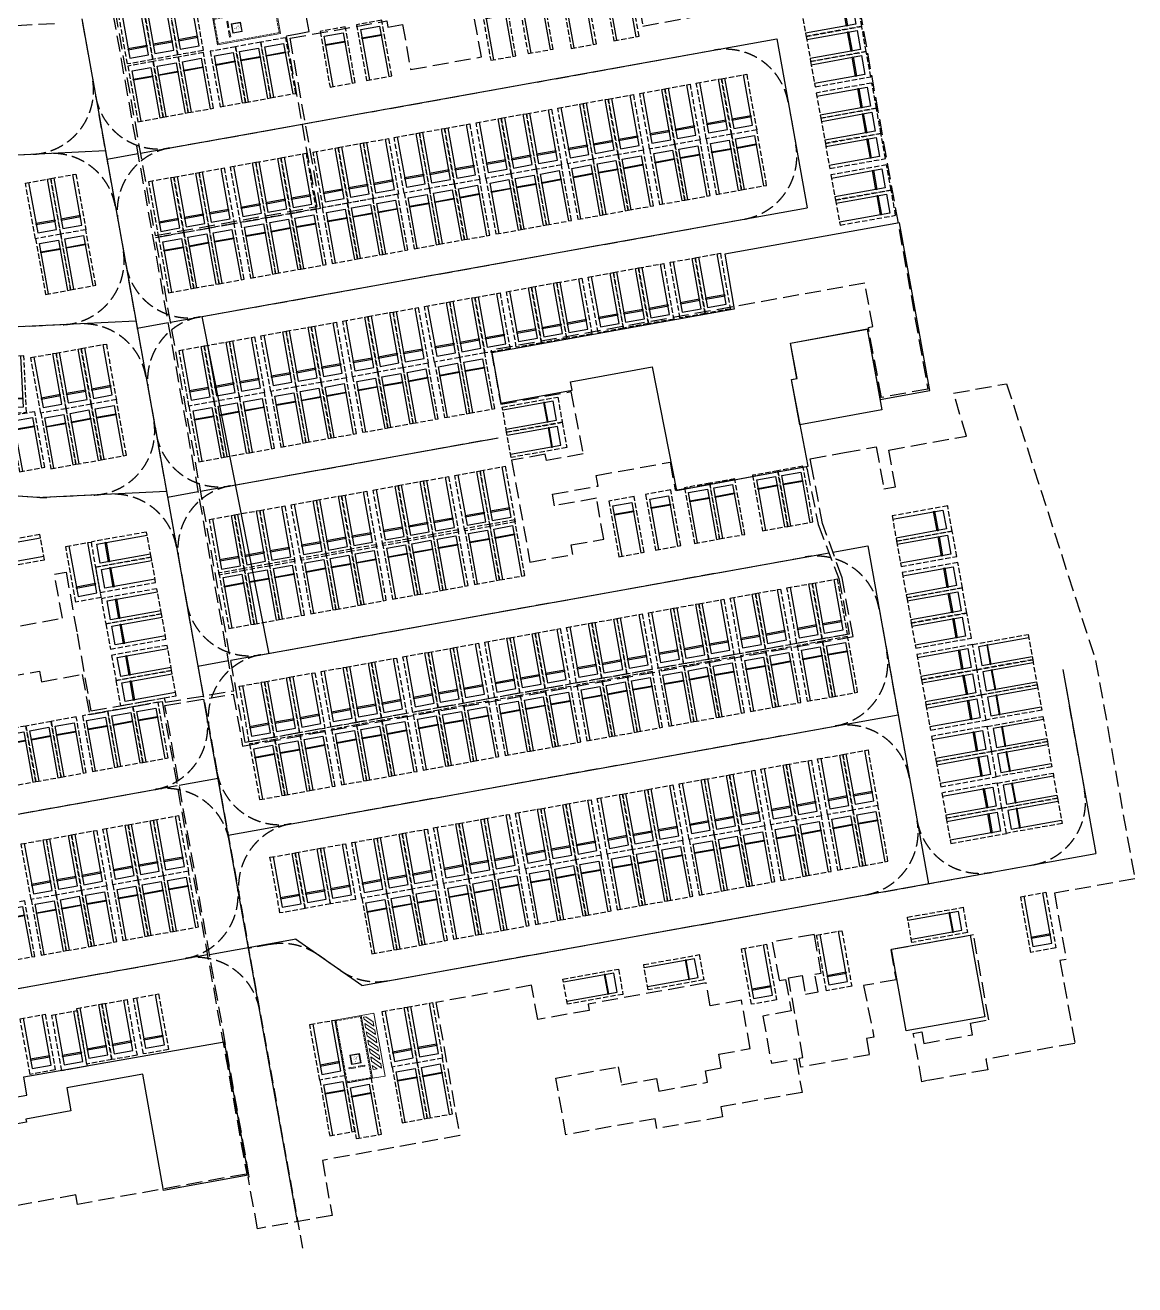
# Model space of a CAD drawing. Header units: millimetres. Extents: x -691095 to 2797013, y -349436 to 2050109.
# Drawn here: x 1393105 to 1497206, y 461328 to 579474 of the extents above; entities that cross this region are included whole.
import ezdxf

# ---------------------------------------------------------------- set-up
doc = ezdxf.new("R2010")
doc.units = ezdxf.units.MM
doc.header["$LTSCALE"] = 1000
for name, pattern in [('DASH', [0.35, 0.25, -0.1]), ('FS5E533M_A09-停车位模块A$0$__附着_A09-行车流线_SEN23M28_设计区$0$DASH', [0.35, 0.25, -0.1]), ('FS5E533M_A09-停车位模块A$0$DASH', [0.35, 0.25, -0.1])]:
    doc.linetypes.add(name, pattern=pattern)
doc.layers.add('E-LANE-CENTER', color=6, linetype='Continuous', plot=False)
doc.layers.add('E-LITE-CENTER-JOIN', color=1, linetype='Continuous', plot=False)
for name, color, linetype in [('FS5E533M_A09-停车位模块A$0$AD-SIGN', 8, 'Continuous'), ('FS5E533M_A09-停车位模块A$0$STD-PARK', 8, 'FS5E533M_A09-停车位模块A$0$__附着_A09-行车流线_SEN23M28_设计区$0$DASH'), ('房间轮廓线', 3, 'Continuous')]:
    doc.layers.add(name, color=color, linetype=linetype)
doc.layers.add('FS5E533M_A09-停车位模块A$0$AE-EQPM-CARS', color=8, linetype='Continuous', lineweight=9)

# ---------------------------------------------------------------- blocks, each defined once
blk = doc.blocks.new('FS5E533M_A09-停车位模块A$0$A$C6356253C')
at = {"layer": 'FS5E533M_A09-停车位模块A$0$STD-PARK', "linetype": 'FS5E533M_A09-停车位模块A$0$__附着_A09-行车流线_SEN23M28_设计区$0$DASH', "ltscale": 2}
for p, q in [((1200, 5300), (-1200, 5300)), ((-1200, 5300), (-1200, 0)), ((1200, 0), (1200, 5300)), ((-1200, 0), (1200, 0))]:
    blk.add_line(p, q, dxfattribs=at)
at = {"layer": 'FS5E533M_A09-停车位模块A$0$STD-PARK', "color": 8, "linetype": 'ByBlock', "ltscale": 2}
for p, q in [((-900, 500), (-900, 5300)), ((900, 5300), (900, 500)), ((-925, 1300), (-925, 1392)), ((-925, 1392), (925, 1392)), ((925, 1300), (-925, 1300)), ((925, 1392), (925, 1300)), ((900, 500), (-900, 500))]:
    blk.add_line(p, q, dxfattribs=at)
blk = doc.blocks.new('FS5E533M_A09-停车位模块A$0$无障碍车位')
at = {"layer": 'FS5E533M_A09-停车位模块A$0$AE-EQPM-CARS'}
for p, q in [((500, 4750), (1100, 4750)), ((500, 4750), (500, 4650)), ((1100, 4750), (1100, 4650)), ((1400, 4750), (2000, 4750)), ((1400, 4650), (1400, 4750)), ((2000, 4650), (2000, 4750)), ((3500, 5200), (2700, 4400)), ((3100, 5200), (2700, 4800)), ((3500, 4800), (2700, 4000)), ((500, 4650), (1100, 4650)), ((1400, 4650), (2000, 4650)), ((3500, 4400), (2700, 3600)), ((3500, 4000), (2700, 3200)), ((3500, 3600), (2700, 2800)), ((3500, 3200), (2700, 2400)), ((3500, 2800), (2700, 2000)), ((3500, 2400), (2700, 1600)), ((3500, 2000), (2700, 1200)), ((3500, 1600), (2700, 800)), ((3500, 1200), (2700, 400)), ((3500, 800), (2900, 200))]:
    blk.add_line(p, q, dxfattribs=at)
for points in [[(0, 6000), (2500, 6000), (2500, 0), (0, 0)], [(2500, 6000), (3700, 6000), (3700, 0), (2500, 0)], [(800, 4390), (1700, 4390), (1700, 3490), (800, 3490)], [(850, 4340), (1650, 4340), (1650, 3540), (850, 3540)]]:
    blk.add_lwpolyline(points, close=True, dxfattribs=at)
for points in [[(2500, 6000), (3700, 6000), (3700, 0), (2500, 0)], [(2700, 4800), (2700, 5200), (3100, 5200)], [(3500, 5200), (3500, 4800)], [(2700, 4000), (2700, 4400)], [(2700, 3200), (2700, 3600)], [(3500, 4400), (3500, 4000)], [(3500, 3600), (3500, 3200)], [(2700, 2400), (2700, 2800)], [(3500, 2800), (3500, 2400)], [(2700, 1600), (2700, 2000)], [(2700, 800), (2700, 1200)], [(3500, 2000), (3500, 1600)], [(3500, 1200), (3500, 800)], [(2900, 200), (2700, 200), (2700, 400)]]:
    blk.add_lwpolyline(points, dxfattribs=at)
at = {"layer": 'FS5E533M_A09-停车位模块A$0$AE-EQPM-CARS', "color": 251, "linetype": 'FS5E533M_A09-停车位模块A$0$DASH'}
blk.add_lwpolyline([(100, 5900), (2400, 5900), (2400, 100), (100, 100)], close=True, dxfattribs=at)
at = {"layer": 'FS5E533M_A09-停车位模块A$0$AE-EQPM-CARS', "const_width": 19.2}
blk.add_lwpolyline([(1163, 3996, 1.2849847), (1371, 3791, 1.467757)], format="xyb", dxfattribs=at)
for points in [[(1174, 4156), (1204, 3923), (1371, 3923), (1415, 3763), (1477, 3777)], [(1192, 4001), (1337, 4001)]]:
    blk.add_lwpolyline(points, dxfattribs=at)
at = {"layer": 'FS5E533M_A09-停车位模块A$0$AE-EQPM-CARS', "const_width": 38.4}
blk.add_lwpolyline([(1184, 4151, 1), (1221, 4151, 1)], format="xyb", close=True, dxfattribs=at)

msp = doc.modelspace()

# ---------------------------------------------------------------- linework, layer by layer
at = {"layer": 'E-LANE-CENTER'}
for p, q in [((1398410.97809, 580062.01247, 0), (1409812.48057, 516560.31656, 0)), ((1419396.62662, 570243.77093, 0), (1463619.26235, 578183.78708, 0)), ((1463619.26235, 578183.78708, 0), (1466464.4633, 562337.18393, 0)), ((1403911.85431, 567463.53541, 0), (1419101.34606, 570190.75436, 0)), ((1400631.09315, 567696.88113, 0), (1342619.08485, 564866.38092, 0)), ((1400774.13983, 566900.16999, 0), (1403706.67635, 567426.69644, 0)), ((1406743.27249, 551614.45761, 0), (1466464.4633, 562337.18393, 0)), ((1403500.76011, 551714.01227, 0), (1343403.87834, 548781.78769, 0)), ((1403619.34077, 551053.56684, 0), (1406527.22947, 551575.66786, 0)), ((1409564.78039, 535763.60045, 0), (1437482.43926, 540776.1163, 0)), ((1377750.00396, 536367.14245, 0), (1394769.88957, 535168.86628, 0)), ((1406369.76284, 535734.84296, 0), (1394769.88957, 535168.86628, 0)), ((1406464.54172, 535206.96368, 0), (1409347.7826, 535724.63928, 0)), ((1468874.0484, 530054.91869, 0), (1472155.31542, 530644.05845, 0)), ((1472155.31533, 530644.05843, 0), (1477845.59613, 498951.52644, 0)), ((1412386.28828, 519912.7433, 0), (1468516.36565, 529990.69803, 0)), ((1409309.74267, 519360.36053, 0), (1412168.33573, 519873.6107, 0)), ((1490441.74908, 519051.60591, 0), (1493544.56026, 501770.21934, 0)), ((1418664.96614, 467255.59965, 0), (1409865.69067, 516263.95764, 0)), ((1412154.94361, 503513.75737, 0), (1475000.51637, 514797.4553, 0)), ((1350616.81762, 497968.80683, 0), (1407355.573, 508156.04752, 0)), ((1407550.90066, 508191.11791, 0), (1411197.58243, 508845.86658, 0)), ((1424695.77077, 489408.66534, 0), (1493544.56039, 501770.21937, 0)), ((1418532.9768, 493745.92547, 0), (1410401.04601, 492285.86636, 0)), ((1424695.77067, 489408.66526, 0), (1418475.12812, 493735.53894, 0)), ((1353461.9877, 482122.3756, 0), (1410195.38043, 492308.65345, 0))]:
    msp.add_line(p, q, dxfattribs=at)
at = {"layer": 'E-LITE-CENTER-JOIN', "elevation": 0}
msp.add_lwpolyline([(1409686.57186, 552142.91649), (1415952.06173, 520502.1685)], dxfattribs=at)
at = {"layer": 'FS5E533M_A09-停车位模块A$0$AD-SIGN', "linetype": 'FS5E533M_A09-停车位模块A$0$DASH', "ltscale": 5}
for p, q in [((1395388.2074, 596897.60617, 0), (1419152.86684, 464538.19314, 0)), ((1406679.70622, 567960.49333, 0), (1457713.69596, 577123.46375, 0)), ((1464679.58569, 572278.22069, 0), (1465404.13997, 568242.75032, 0)), ((1395364.88009, 567439.93403, 0), (1348611.95571, 565158.78283, 0)), ((1409524.90717, 552113.89017, 0), (1460558.89691, 561276.86059, 0)), ((1398234.54706, 551457.06517, 0), (1349396.74916, 549074.18961, 0)), ((1412370.10811, 536267.28702, 0), (1437482.43926, 540776.1163, 0)), ((1378495.88722, 536314.62893, 0), (1394413.22572, 535193.97701, 0)), ((1401103.54978, 535477.89586, 0), (1395127.01144, 535186.29084, 0)), ((1415215.30906, 520420.68386, 0), (1466249.8593, 529583.75492, 0)), ((1473215.63878, 524738.49207, 0), (1476785.27294, 504857.0928, 0)), ((1490441.74908, 519051.60591, 0), (1492484.23694, 507675.78566, 0)), ((1418060.51001, 504574.08071, 0), (1469094.95, 513737.13197, 0)), ((1356522.38401, 499029.13017, 0.00111), (1405292.01607, 507785.54325, 0.00111)), ((1427141.93633, 489847.86552, 0), (1487638.99388, 500709.89593, 0)), ((1416097.19766, 493248.87641, 0), (1414063.52561, 492883.73787, 0)), ((1359367.55409, 483182.69893, 0.0011), (1408137.18615, 491939.11202, 0.0011)), ((1422655.50877, 490827.80405, 0), (1420583.62522, 492268.93788, 0))]:
    msp.add_line(p, q, dxfattribs=at)
for centre, start, end in [((1458774.0193, 571217.89736, -0.00004), 10.1787993861, 100.1787993995), ((1393518.89488, 573357.00303, 0.21061), 272.7933390128, 10.1787993861), ((1405619.38289, 573866.05972, 0), 190.1787993861, 280.1787993995), ((1395657.28201, 561447.06317, 0), 10.1787993861, 92.7933390128), ((1407740.02956, 562054.92693, 0), 100.1787993995, 190.1787993861), ((1459498.57357, 567182.42699, -0.00008), 280.1787993995, 10.1787993861), ((1396388.56185, 557374.13418, 0), 272.7933390128, 10.1787993861), ((1408464.58383, 558019.45657, 0), 190.1787993861, 280.1787993995), ((1410585.2305, 546208.32378, 0), 100.1787993995, 190.1787993861), ((1398526.94897, 545464.19432, 0), 10.1787993861, 92.7933390128), ((1399257.56457, 541394.96487, 0), 272.7933390128, 10.1787993861), ((1411309.78478, 542172.85341, 0), 190.1787993861, 280.1787993995), ((1401395.9517, 529485.025, 0), 10.1787993861, 92.7933390128), ((1413430.43145, 530361.72062, 0), 100.1787993995, 190.1787993861), ((1394834.60953, 541179.1617, 0), 265.9727658012, 272.7933390128), ((1467310.07238, 523678.16873, 0.00003), 10.1787993861, 100.1787993995), ((1414154.98573, 526326.25026, 0), 190.1787993861, 280.1787993995), ((1416275.63239, 514515.11747, 0), 100.1787993995, 190.1787993861), ((1468034.62666, 519642.69836, -0.00001), 280.1787993995, 10.1787993861), ((1404231.69274, 513691.10965, 0.00111), 280.1787993995, 10.1787993827), ((1470155.27333, 507831.56558, -0.00001), 10.1787993861, 100.1787993995), ((1417000.18667, 510479.6471, 0), 190.1787993861, 280.1787993995), ((1406352.33941, 501879.97686, 0.00111), 10.1787993827, 100.1787993995), ((1486578.67055, 506615.46233, 0.00002), 280.1787993995, 10.1787993827), ((1419120.83334, 498668.51432, 0), 100.1787993995, 190.1787993861), ((1470879.70655, 503796.76946, 0.00004), 280.1787993995, 10.1787993861), ((1482690.83934, 505917.41613, 0.00004), 190.1787993861, 280.1787993995), ((1407076.86282, 497844.67842, 0.0011), 280.1787993995, 10.1787993827), ((1417157.521, 487343.31002, 0), 55.1787993944, 100.1787993995), ((1409197.50948, 486033.54563, 0.0011), 10.1787993827, 100.1787993995), ((1426081.613, 495753.43191, -0.00164), 235.1787993944, 280.1787993995)]:
    msp.add_arc(centre, 6000, start, end, dxfattribs=at)
at = {"layer": '房间轮廓线', "linetype": 'DASH', "ltscale": 6, "elevation": 0}
for points in [[(1401541.47943, 580776.36186), (1405287.51966, 559737.33382), (1420488.1947, 562466.69949), (1417611.13597, 578490.48089), (1418822.31837, 578708.19309), (1419735.17805, 578895.96801), (1418745.08867, 584410.96754)], [(1471014.78077, 583052.92723), (1477786.672, 545336.88362), (1473435.14395, 544554.33478), (1472211.4544, 551125.60327), (1472613.69336, 551197.384), (1471881.70682, 555280.36054), (1436811.45092, 548991.2113), (1437720.61707, 543921.41754), (1444295.66181, 545102.86612), (1445447.26744, 539254.06228), (1442002.36469, 538635.47917), (1441892.13866, 539222.95458), (1438741.70682, 538660.36054), (1440461.70682, 529110.36054), (1444495.48001, 529837.39476), (1444337.85366, 530721.37292), (1447389.05309, 531269.26078), (1446699.87263, 535107.32173), (1442762.7633, 534401.48593), (1442567.82646, 535486.41029), (1446849.85337, 536252.40876), (1446672.63397, 537239.34744), (1453612.54274, 538485.51042), (1454083.69651, 535857.44322), (1466376.37484, 538065.23518), (1466463.08327, 537784.96983), (1467498.18979, 532632.18574), (1469449.84105, 527568.95156), (1470419.85893, 522370.25676), (1413758.41612, 512204.31107), (1405329.77673, 559555.28931), (1420820.51856, 562313.41581), (1417959.25051, 578249.226), (1427022.26092, 579876.36034), (1427128.01592, 579287.1719), (1428503.2538, 579534.017), (1429266.77313, 575309.41263), (1435899.98198, 576503.69778), (1435223.18037, 580250.28666)], [(1450369.78611, 583139.85413), (1451043.80864, 579391.28566), (1457383.0623, 580538.5418)], [(1395861.50738, 579604.26693), (1388513.04787, 579244.76002), (1388687.97778, 575656.65521), (1383803.53529, 575418.31624), (1383647.87039, 578608.38857), (1384345.58945, 578642.43069), (1384253.19069, 580535.53621)], [(1390596.70682, 522775.36054), (1396601.58377, 523850.33851), (1395857.49892, 527990.5029), (1396943.07359, 528185.43385), (1397980.37557, 522399.42628), (1399256.31204, 515151.10478), (1406153.81894, 516389.3746), (1406230.15933, 515964.16107), (1412673.19539, 517036.38534), (1401363.98708, 580592.21144)], [(1391491.70682, 518360.36054), (1394444.9017, 518889.80245), (1394623.64151, 517894.39657), (1398457.54708, 518582.83087), (1399132.22654, 514819.55732), (1405942.73602, 516040.30902), (1413884.11006, 471723.89426), (1413853.97206, 471718.49217), (1398010.66594, 468873.54066), (1397851.89571, 469757.75472), (1350900.53104, 461327.70014)]]:
    msp.add_lwpolyline(points, dxfattribs=at)
at = {"layer": '房间轮廓线', "elevation": 0}
for points in [[(1475137.71473, 560939.4267), (1458752.34164, 557997.83532), (1459629.12884, 552832.22062), (1436893.53042, 548750.13813), (1437743.19612, 544030.2588), (1444406.09011, 545226.38947), (1444257.90529, 546031.08793), (1451913.26318, 547437.55151), (1454199.94505, 535827.06006), (1466553.24834, 538097.74667), (1465004.93765, 546234.62536), (1465496.31465, 546322.86036), (1464896.74665, 549662.21105), (1472090.91981, 550953.52532), (1472090.91981, 550953.52532), (1473314.97052, 544380.31742), (1477960.41303, 545215.48561)], [(1474380.9994, 492802.44638), (1481747.39667, 494124.66058), (1483122.56673, 486463.2325), (1475756.16946, 485141.0183)]]:
    msp.add_lwpolyline(points, close=True, dxfattribs=at)
for points in [[(1465515.84838, 546325.92516), (1464896.74665, 549662.21105), (1472096.92791, 550983.91247), (1473473.29998, 543394.90108), (1465764.03568, 542004.68667), (1465006.03656, 546228.85397), (1465515.84838, 546325.92516), (1465515.84838, 546325.92516)], [(1383454.79456, 477361.69382), (1385024.9198, 477643.5087), (1385183.61918, 476759.7571), (1390685.3167, 477747.43634), (1390526.42957, 478631.2428), (1393275.11986, 479124.90356), (1392966.57482, 480843.72452), (1411784.43152, 484121.02059), (1414028.06376, 471597.38334), (1406087.47159, 470169.6269), (1404129.53671, 481074.35545), (1397007.28303, 479796.03569), (1397395.86308, 477631.15571), (1393172.46198, 476873.08624), (1393226.9319, 476578.71419), (1383894.58067, 474903.62569), (1383454.79456, 477361.69382), (1383454.79456, 477361.69382)]]:
    msp.add_lwpolyline(points, dxfattribs=at)
at = {"layer": '房间轮廓线', "linetype": 'DASH', "ltscale": 6, "elevation": 0}
msp.add_lwpolyline([(1477237.60274, 480379.93457), (1476423.04073, 484906.84024), (1477210.44433, 485048.23017), (1477404.55532, 483965.49082), (1481981.65581, 484787.37672), (1481787.24345, 485870.0634), (1483509.68508, 486179.3532), (1482078.10704, 494151.84242), (1474302.47639, 492755.61324), (1474802.01168, 489936.80697), (1471757.23094, 489390.07168), (1472726.70682, 484550.36054), (1472036.70682, 484425.36054), (1472303.82325, 482898.98092), (1465866.33595, 481741.23734), (1465717.99365, 482579.94189), (1466062.34455, 482641.81108), (1464718.95748, 490125.18861), (1465996.85155, 490354.55421), (1466316.70682, 488580.36054), (1467495.83379, 488792.09018), (1467196.17339, 490463.57774), (1467786.26326, 490569.53724), (1467142.42758, 494186.3789), (1463196.70682, 493480.36054), (1463849.23156, 489862.5851), (1464435.27381, 489967.64939), (1464969.79759, 487016.9836), (1462311.78857, 486539.90506), (1463107.82513, 482109.50077), (1465420.94591, 482524.19169), (1465986.39295, 479375.20977), (1458358.39401, 478005.49005), (1458525.40543, 477075.39978), (1452370.767, 475981.9361), (1452208.14898, 476903.01861), (1443840.21244, 475400.70433), (1442885.69187, 480716.44996), (1448742.58702, 481765.44611), (1449041.70682, 480095.36054), (1452339.62407, 480687.55023), (1452552.01375, 479502.85345), (1457129.14312, 480324.74149), (1456935.03242, 481407.4792), (1458411.1182, 481672.53217), (1458180.99862, 482958.13354), (1461131.70682, 483485.36054), (1460313.00809, 488013.78789), (1457367.64961, 487483.64728), (1456979.58535, 489644.78558), (1445906.94765, 487657.6543), (1446012.6362, 487069.97213), (1441188.91817, 486204.84878), (1440612.21804, 489422.4393), (1431637.76652, 487810.87967), (1433877.51817, 475317.68073), (1420984.22851, 472998.68142), (1421889.38275, 467835.55475), (1414910.03253, 466580.22366), (1414010.90238, 471442.31151), (1414132.06053, 471464.65721), (1406213.18565, 515656.29706), (1412631.87397, 516724.1624), (1413506.25531, 511854.27727), (1470770.17933, 522128.31945), (1469739.69005, 527651.10345), (1467907.87609, 532737.89924), (1466878.32926, 538158.13227), (1466761.04221, 538811.30638), (1469959.41771, 539388.28216), (1472949.15846, 539923.23312), (1473655.97954, 535985.23), (1474751.53582, 536181.95329), (1474132.84054, 539627.48076), (1481399.99682, 540930.31963), (1480207.64075, 544959.23503), (1485169.42572, 545850.17246), (1493527.31547, 519886.21167), (1497205.64236, 499411.24578), (1489658.95213, 498056.06846), (1490774.39476, 491841.79651), (1490185.08342, 491736.01694), (1491578.10079, 483975.34105), (1483229.26562, 482478.23237), (1483405.57056, 481496.02181), (1477734.99804, 480478.17224)], close=True, dxfattribs=at)

# ---------------------------------------------------------------- block references
at = {"layer": 'FS5E533M_A09-停车位模块A$0$AE-EQPM-CARS', "linetype": 'ByBlock', "ltscale": 4}
for p, rotation in [((1448574.60492, 583435.78073, 0), 190.1787993710821), ((1444570.08235, 582716.78302, 0), 190.1787993710821), ((1437026.65357, 581609.71408, 0), 190.1787993710821), ((1440526.33441, 582238.06927, 0), 190.1787993710821), ((1471374.07183, 580544.81949, 0), 100.1787993778109), ((1421952.59108, 579100.05773, 0), 190.1787993710821), ((1425383.27108, 579718.38536, 0), 190.1787993710821), ((1471798.20117, 578182.59293, 0), 100.1787993778109), ((1414015.99059, 577663.23294, -0.00104), 190.1787993710821), ((1416378.21715, 578087.36227, -0.00104), 190.1787993710821), ((1408651.77798, 576700.04914, -0.00208), 190.1787993710821), ((1411653.77344, 577239.05121, -0.00104), 190.1787993710821), ((1472222.3305, 575820.36637, 0), 100.1787993778109), ((1403927.32486, 575851.79047, -0.00208), 190.1787993710821), ((1406289.55142, 576275.9198, -0.00208), 190.1787993710821), ((1472752.49217, 572867.58318, 0), 100.1787993778109), ((1473176.6215, 570505.35662, 0), 100.1787993778109), ((1460549.29672, 569453.98176, -0.00104), 190.1787993778146), ((1452872.06041, 568075.56143, -0.00104), 190.1787993778146), ((1455234.28697, 568499.69076, -0.00104), 190.1787993778146), ((1458187.07017, 569029.85243, -0.00104), 190.1787993778146), ((1473600.75084, 568143.13006, 0), 100.1787993778109), ((1447557.05066, 567121.27043, -0.00104), 190.1787993778146), ((1449919.27721, 567545.39976, -0.00104), 190.1787993778146), ((1439879.81435, 565742.85009, -0.00104), 190.1787993778146), ((1442242.0409, 566166.97942, -0.00104), 190.1787993778146), ((1445194.8241, 566697.14109, -0.00104), 190.1787993778146), ((1474130.9125, 565190.34686, 0), 100.1787993778109), ((1434564.80459, 564788.55909, -0.00104), 190.1787993778146), ((1437517.58779, 565318.72076, -0.00104), 190.1787993778146), ((1426887.56828, 563410.13875, -0.00104), 190.1787993778146), ((1429840.35148, 563940.30042, -0.00104), 190.1787993778146), ((1432202.57803, 564364.42975, -0.00104), 190.1787993778146), ((1474555.04184, 562828.12031, 0), 100.1787993778109), ((1422163.11517, 562561.88009, -0.00104), 190.1787993778146), ((1424525.34172, 562986.00942, -0.00104), 190.1787993778146), ((1414485.87885, 561183.45975, -0.00104), 190.1787993778146), ((1416848.10541, 561607.58908, -0.00104), 190.1787993778146), ((1419210.33197, 562031.71842, -0.00104), 190.1787993778146), ((1397615.45135, 560080.45026, -0.00104), 190.1787993778146), ((1406808.64254, 559805.03941, -0.00104), 190.1787993778146), ((1409170.8691, 560229.16875, -0.00104), 190.1787993778146), ((1411533.09566, 560653.29808, -0.00104), 190.1787993778146), ((1395253.22479, 559656.32093, -0.00104), 190.1787993778146), ((1392037.40193, 543098.85202, -0.00066), 2.793339002965203), ((1432685.72034, 548093.72741, -0.00104), 190.1787993778146), ((1435047.9469, 548517.85675, -0.00104), 190.1787993778146), ((1427370.71058, 547139.43641, -0.00104), 190.1787993778146), ((1429732.93714, 547563.56575, -0.00104), 190.1787993778146), ((1419693.47427, 545761.01608, -0.00104), 190.1787993778146), ((1422055.70083, 546185.14541, -0.00104), 190.1787993778146), ((1425008.48403, 546715.30708, -0.00104), 190.1787993778146), ((1414378.46452, 544806.72508, -0.00104), 190.1787993778146), ((1417331.24772, 545336.88674, -0.00104), 190.1787993778146), ((1395753.1117, 543291.39266, -0.00104), 190.1787993778146), ((1398115.33826, 543715.52199, -0.00104), 190.1787993778146), ((1400477.56481, 544139.65133, -0.00104), 190.1787993778146), ((1409654.0114, 543958.46641, -0.00104), 190.1787993778146), ((1412016.23796, 544382.59574, -0.00104), 190.1787993778146), ((1392819.49544, 543010.73523, 0), 190.1787993778146), ((1462531.08426, 537469.09411, -0.0002), 190.1787993778146), ((1464893.31082, 537893.22345, -0.0002), 190.1787993778146), ((1456139.4969, 536293.53104, 0), 190.1787993778146), ((1458501.72346, 536717.66038, 0), 190.1787993778146), ((1449048.75611, 535048.29052, -0.0002), 190.1787993778146), ((1452493.65939, 535666.87065, -0.0002), 190.1787993778146), ((1479861.42003, 533196.17163, -0.00104), 100.1787993778109), ((1437857.97164, 532868.13595, -0.00104), 190.1787993778146), ((1389477.31559, 529582.88561, 0), 280.1787993680773), ((1399493.56771, 529814.83228, 0.00104), 280.1787993680773), ((1430180.73533, 531489.71562, -0.00104), 190.1787993778146), ((1432542.96189, 531913.84495, -0.00104), 190.1787993778146), ((1435495.74509, 532444.00662, -0.00104), 190.1787993778146), ((1480285.54936, 530833.94507, -0.00104), 100.1787993778109), ((1424865.72558, 530535.42462, -0.00104), 190.1787993778146), ((1427818.50878, 531065.58629, -0.00104), 190.1787993778146), ((1399917.69704, 527452.60573, 0.00104), 280.1787993680773), ((1417188.48927, 529157.00428, -0.00104), 190.1787993778146), ((1420141.27246, 529687.16595, -0.00104), 190.1787993778146), ((1422503.49902, 530111.29528, -0.00104), 190.1787993778146), ((1412464.03615, 528308.74561, -0.00104), 190.1787993778146), ((1414826.26271, 528732.87495, -0.00104), 190.1787993778146), ((1480815.72253, 527881.16394, -0.00104), 100.1787993778109), ((1400461.79461, 524502.32467, 0.00104), 280.1787993680773), ((1481239.85187, 525518.93738, -0.00104), 100.1787993778109), ((1400885.92396, 522140.09812, 0.00104), 280.1787993680773), ((1481663.9812, 523156.71083, -0.00104), 100.1787993778109), ((1401416.08563, 519187.31492, 0.00104), 280.1787993680773), ((1463770.39355, 520959.97174, -0.00104), 190.1787993778146), ((1466723.17675, 521490.13341, -0.00104), 190.1787993778146), ((1469085.4033, 521914.26274, -0.00104), 190.1787993778146), ((1482194.14287, 520203.92763, -0.00104), 100.1787993778109), ((1458455.3838, 520005.68074, -0.00104), 190.1787993778146), ((1461408.16699, 520535.84241, -0.00104), 190.1787993778146), ((1401826.25811, 516822.7029, 0), 280.1787993680773), ((1450778.14748, 518627.2604, -0.00104), 190.1787993778146), ((1453730.93068, 519157.42207, -0.00104), 190.1787993778146), ((1456093.15724, 519581.55141, -0.00104), 190.1787993778146), ((1482618.2722, 517841.70107, -0.00104), 100.1787993778109), ((1446053.69437, 517779.00174, -0.00104), 190.1787993778146), ((1448415.92093, 518203.13107, -0.00104), 190.1787993778146), ((1438376.45806, 516400.5814, -0.00104), 190.1787993778146), ((1440738.68462, 516824.71074, -0.00104), 190.1787993778146), ((1443100.91117, 517248.84007, -0.00104), 190.1787993778146), ((1483042.40153, 515479.47451, -0.00104), 100.1787993778109), ((1399666.44682, 514910.93059, -0.00007), 190.1787993645011), ((1402028.67338, 515335.05992, -0.00007), 190.1787993645011), ((1404390.89993, 515759.18926, -0.00007), 190.1787993645011), ((1430699.22175, 515022.16107, -0.00104), 190.1787993778146), ((1433061.4483, 515446.2904, -0.00104), 190.1787993778146), ((1435423.67486, 515870.41973, -0.00104), 190.1787993778146), ((1394352.24144, 513952.16705, -0.00007), 190.1787993645011), ((1396714.468, 514376.29639, -0.00007), 190.1787993645011), ((1425384.21199, 514067.87006, -0.00104), 190.1787993778146), ((1427746.43855, 514491.9994, -0.00104), 190.1787993778146), ((1391990.01488, 513528.03772, -0.00007), 190.1787993645011), ((1417706.97568, 512689.44973, -0.00104), 190.1787993778146), ((1420069.20224, 513113.57906, -0.00104), 190.1787993778146), ((1423021.98544, 513643.74073, -0.00104), 190.1787993778146), ((1483572.5632, 512526.69132, -0.00104), 100.1787993778109), ((1415344.74912, 512265.32039, -0.00104), 190.1787993778146), ((1483996.69253, 510164.46476, -0.00104), 100.1787993778109), ((1484526.8542, 507211.68156, -0.00104), 100.1787993778109), ((1469568.54561, 505643.5604, -0.00104), 190.1787993778146), ((1471930.77216, 506067.68974, -0.00104), 190.1787993778146), ((1484950.98354, 504849.45501, -0.00104), 100.1787993778109), ((1464253.53585, 504689.2694, -0.00104), 190.1787993778146), ((1466615.76241, 505113.39874, -0.00104), 190.1787993778146), ((1456576.29954, 503310.84907, -0.00104), 190.1787993778146), ((1458938.5261, 503734.9784, -0.00104), 190.1787993778146), ((1461300.75266, 504159.10773, -0.00104), 190.1787993778146), ((1448899.06323, 501932.42873, -0.00104), 190.1787993778146), ((1451261.28979, 502356.55806, -0.00104), 190.1787993778146), ((1453623.51634, 502780.6874, -0.00104), 190.1787993778146), ((1443584.05348, 500978.13773, -0.00104), 190.1787993778146), ((1445946.28003, 501402.26706, -0.00104), 190.1787993778146), ((1407246.89622, 499905.29045, 0.00007), 190.1787993645011), ((1435906.81716, 499599.71739, -0.00104), 190.1787993778146), ((1438269.04372, 500023.84673, -0.00104), 190.1787993778146), ((1441221.82692, 500554.00839, -0.00104), 190.1787993778146), ((1399570.46428, 498522.39758, 0.00007), 190.1787993645011), ((1402522.44311, 499057.03178, 0.00007), 190.1787993645011), ((1404884.66966, 499481.16112, 0.00007), 190.1787993645011), ((1430591.80741, 498645.42639, -0.00104), 190.1787993778146), ((1433544.59061, 499175.58806, -0.00104), 190.1787993778146), ((1394846.01117, 497674.13891, 0.00007), 190.1787993645011), ((1397208.23772, 498098.26825, 0.00007), 190.1787993645011), ((1425867.3543, 497797.16772, -0.00104), 190.1787993778146), ((1428229.58085, 498221.29706, -0.00104), 190.1787993778146), ((1391894.03234, 497139.50471, 0.00007), 190.1787993645011), ((1428711.70834, 481950.41251, -0.00208), 190.1787993747464), ((1431073.9349, 482374.54185, -0.00208), 190.1787993747464), ((1421921.3218, 480731.22288, -0.00104), 190.1787993641359), ((1424407.25275, 480466.36947, -0.00104), 190.1787993641359)]:
    msp.add_blockref('FS5E533M_A09-停车位模块A$0$A$C6356253C', p, dxfattribs=dict(at, rotation=rotation))
at = {"layer": 'FS5E533M_A09-停车位模块A$0$AE-EQPM-CARS', "linetype": 'ByBlock', "ltscale": 4, "xscale": -1}
for p, rotation in [((1403891.98075, 576048.64268, -0.00208), 10.17879941308782), ((1406254.20731, 576472.77202, -0.00208), 10.17879941308782), ((1408616.43387, 576896.90135, -0.00208), 10.17879941308782), ((1458187.07017, 569029.85243, -0.00104), 10.17879941308782), ((1460549.29672, 569453.98176, -0.00104), 10.17879941308782), ((1452872.06041, 568075.56143, -0.00104), 10.17879941308782), ((1455234.28697, 568499.69076, -0.00104), 10.17879941308782), ((1445194.8241, 566697.14109, -0.00104), 10.17879941308782), ((1447557.05066, 567121.27043, -0.00104), 10.17879941308782), ((1449919.27721, 567545.39976, -0.00104), 10.17879941308782), ((1437517.58779, 565318.72076, -0.00104), 10.17879941308782), ((1439879.81435, 565742.85009, -0.00104), 10.17879941308782), ((1442242.0409, 566166.97942, -0.00104), 10.17879941308782), ((1432202.57803, 564364.42976, -0.00104), 10.17879941308782), ((1434564.80459, 564788.55909, -0.00104), 10.17879941308782), ((1424589.37414, 562997.50635, -0.00207), 10.17879941308782), ((1426951.60069, 563421.63569, -0.00207), 10.17879941308782), ((1429840.35148, 563940.30042, -0.00104), 10.17879941308782), ((1419210.33197, 562031.71842, -0.00104), 10.17879941308782), ((1422227.14758, 562573.37702, -0.00207), 10.17879941308782), ((1411533.09566, 560653.29808, -0.00104), 10.17879941308782), ((1414485.87885, 561183.45975, -0.00104), 10.17879941308782), ((1416848.10541, 561607.58908, -0.00104), 10.17879941308782), ((1395253.22479, 559656.32093, -0.00104), 10.17879941308782), ((1397615.45135, 560080.45026, -0.00104), 10.17879941308782), ((1406808.64254, 559805.03941, -0.00104), 10.17879941308782), ((1409170.8691, 560229.16875, -0.00104), 10.17879941308782), ((1455717.42927, 552228.98842, -0.00104), 10.17879941308782), ((1458079.65583, 552653.11775, -0.00104), 10.17879941308782), ((1450402.41952, 551274.69742, -0.00104), 10.17879941308782), ((1452764.64607, 551698.82675, -0.00104), 10.17879941308782), ((1442725.18321, 549896.27708, -0.00104), 10.17879941308782), ((1445087.40976, 550320.40642, -0.00104), 10.17879941308782), ((1448040.19296, 550850.56808, -0.00104), 10.17879941308782), ((1437410.17345, 548941.98608, -0.00104), 10.17879941308782), ((1440362.95665, 549472.14775, -0.00104), 10.17879941308782), ((1429732.93714, 547563.56575, -0.00104), 10.17879941308782), ((1432685.72034, 548093.72741, -0.00104), 10.17879941308782), ((1435047.94689, 548517.85675, -0.00104), 10.17879941308782), ((1425008.48403, 546715.30708, -0.00104), 10.17879941308782), ((1427370.71058, 547139.43641, -0.00104), 10.17879941308782), ((1417331.24771, 545336.88674, -0.00104), 10.17879941308782), ((1419693.47427, 545761.01608, -0.00104), 10.17879941308782), ((1422055.70083, 546185.14541, -0.00104), 10.17879941308782), ((1400477.56481, 544139.65133, -0.00104), 10.17879941308782), ((1409654.0114, 543958.46641, -0.00104), 10.17879941308782), ((1412016.23796, 544382.59574, -0.00104), 10.17879941308782), ((1414378.46452, 544806.72508, -0.00104), 10.17879941308782), ((1395753.1117, 543291.39266, -0.00104), 10.17879941308782), ((1398115.33826, 543715.52199, -0.00104), 10.17879941308782), ((1443278.40015, 543410.64421, -0.00104), 100.1787994131008), ((1443702.52949, 541048.41765, -0.00104), 100.1787994131008), ((1435531.0892, 532247.15441, -0.00104), 10.17879941308782), ((1437893.31576, 532671.28374, -0.00104), 10.17879941308782), ((1430216.07944, 531292.86341, -0.00104), 10.17879941308782), ((1432578.306, 531716.99274, -0.00104), 10.17879941308782), ((1422538.84313, 529914.44307, -0.00104), 10.17879941308782), ((1424901.06969, 530338.57241, -0.00104), 10.17879941308782), ((1427853.85289, 530868.73407, -0.00104), 10.17879941308782), ((1417223.83338, 528960.15207, -0.00104), 10.17879941308782), ((1420176.61658, 529490.31374, -0.00104), 10.17879941308782), ((1412499.38026, 528111.8934, -0.00104), 10.17879941308782), ((1414861.60682, 528536.02274, -0.00104), 10.17879941308782), ((1399037.00871, 525567.29725, 0.00104), 10.1787994063867), ((1466687.83238, 521686.98457, -0.00108), 10.17879941308782), ((1469050.05894, 522111.11391, -0.00108), 10.17879941308782), ((1461372.82263, 520732.69357, -0.00108), 10.17879941308782), ((1463735.04919, 521156.8229, -0.00108), 10.17879941308782), ((1453695.58632, 519354.27324, -0.00108), 10.17879941308782), ((1456057.81288, 519778.40257, -0.00108), 10.17879941308782), ((1458420.03943, 520202.5319, -0.00108), 10.17879941308782), ((1446018.35001, 517975.8529, -0.00108), 10.17879941308782), ((1448380.57656, 518399.98223, -0.00108), 10.17879941308782), ((1450742.80312, 518824.11157, -0.00108), 10.17879941308782), ((1440703.34025, 517021.5619, -0.00108), 10.17879941308782), ((1443065.56681, 517445.69123, -0.00108), 10.17879941308782), ((1482194.14287, 520203.92763, -0.00104), 280.1787993996889), ((1433026.10394, 515643.14156, -0.00108), 10.17879941308782), ((1435388.3305, 516067.2709, -0.00108), 10.17879941308782), ((1438341.1137, 516597.43257, -0.00108), 10.17879941308782), ((1427711.09419, 514688.85056, -0.00108), 10.17879941308782), ((1430663.87738, 515219.01223, -0.00108), 10.17879941308782), ((1482618.2722, 517841.70107, -0.00104), 280.1787993996889), ((1420033.85788, 513310.43023, -0.00108), 10.17879941308782), ((1422986.64107, 513840.5919, -0.00108), 10.17879941308782), ((1425348.86763, 514264.72123, -0.00108), 10.17879941308782), ((1415309.40476, 512462.17156, -0.00108), 10.17879941308782), ((1417671.63132, 512886.30089, -0.00108), 10.17879941308782), ((1483042.40153, 515479.47451, -0.00104), 280.1787993996889), ((1483572.5632, 512526.69132, -0.00104), 280.1787993996889), ((1483996.69254, 510164.46476, -0.00104), 280.1787993996889), ((1466615.76241, 505113.39873, -0.00104), 10.17879941308782), ((1469568.54561, 505643.5604, -0.00104), 10.17879941308782), ((1471930.77216, 506067.68974, -0.00104), 10.17879941308782), ((1461300.75266, 504159.10773, -0.00104), 10.17879941308782), ((1464253.53585, 504689.2694, -0.00104), 10.17879941308782), ((1484526.8542, 507211.68156, -0.00104), 280.1787993996889), ((1453623.51634, 502780.6874, -0.00104), 10.17879941308782), ((1456576.29954, 503310.84907, -0.00104), 10.17879941308782), ((1458938.5261, 503734.9784, -0.00104), 10.17879941308782), ((1448899.06323, 501932.42873, -0.00104), 10.17879941308782), ((1451261.28979, 502356.55806, -0.00104), 10.17879941308782), ((1484950.98354, 504849.45501, -0.00104), 280.1787993996889), ((1441221.82692, 500554.0084, -0.00104), 10.17879941308782), ((1443584.05348, 500978.13773, -0.00104), 10.17879941308782), ((1445946.28003, 501402.26706, -0.00104), 10.17879941308782), ((1433544.59061, 499175.58806, -0.00104), 10.17879941308782), ((1435906.81716, 499599.71739, -0.00104), 10.17879941308782), ((1438269.04372, 500023.84673, -0.00104), 10.17879941308782), ((1428229.58085, 498221.29706, -0.00104), 10.17879941308782), ((1430591.80741, 498645.42639, -0.00104), 10.17879941308782), ((1420552.34454, 496842.87672, -0.00104), 10.17879941308782), ((1422914.5711, 497267.00606, -0.00104), 10.17879941308782), ((1425867.3543, 497797.16773, -0.00104), 10.17879941308782), ((1418190.11798, 496418.74739, -0.00104), 10.17879941308782), ((1488618.70767, 492711.79487, -0.00104), 10.17879941308782), ((1481300.40694, 495558.7656, -0.00104), 100.1787994130877), ((1469468.42189, 489115.83225, 0), 10.17879941308782), ((1462419.52955, 487850.59771, 0), 10.17879941308782), ((1456559.14745, 491116.29868, -0.00104), 100.1787994130877), ((1448971.72827, 489753.58816, -0.00104), 100.1787994130877), ((1428711.70834, 481950.41251, -0.00208), 10.17879941308782), ((1431073.9349, 482374.54185, -0.00208), 10.17879941308782), ((1421921.3218, 480731.22288, -0.00104), 10.17879941308782)]:
    msp.add_blockref('FS5E533M_A09-停车位模块A$0$A$C6356253C', p, dxfattribs=dict(at, rotation=rotation))
at = {"layer": 'FS5E533M_A09-停车位模块A$0$AE-EQPM-CARS', "rotation": 100.1790472983256}
msp.add_blockref('FS5E533M_A09-停车位模块A$0$无障碍车位', (1417049.72603, 578699.39822, 0), dxfattribs=at)
at = {"layer": 'FS5E533M_A09-停车位模块A$0$AE-EQPM-CARS', "linetype": 'ByBlock', "ltscale": 4, "extrusion": (-3.59641e-11, 2.00305e-10, -1), "zscale": -1, "rotation": 349.821200611229}
for p in [(-1404884.66966, 499481.16112, 0.00005), (-1407246.89622, 499905.29045, 0.00005), (-1397208.23772, 498098.26825, 0.00005), (-1399570.46428, 498522.39758, 0.00005), (-1402522.44311, 499057.03178, 0.00005), (-1394846.01117, 497674.13891, 0.00005), (-1402417.80259, 482662.55881, 0.00233), (-1405370.58477, 483192.72613, 0.00233), (-1397728.27192, 481619.79886, 0.00233), (-1400055.57603, 482238.42948, 0.00233), (-1394741.37065, 481279.66594, 0.00233)]:
    msp.add_blockref('FS5E533M_A09-停车位模块A$0$A$C6356253C', p, dxfattribs=at)
at = {"layer": 'FS5E533M_A09-停车位模块A$0$AE-EQPM-CARS', "xscale": -1, "rotation": 190.1787993925244}
msp.add_blockref('FS5E533M_A09-停车位模块A$0$无障碍车位', (1422165.81614, 486159.8712, -0.00104), dxfattribs=at)

doc.saveas('drawing.dxf')
